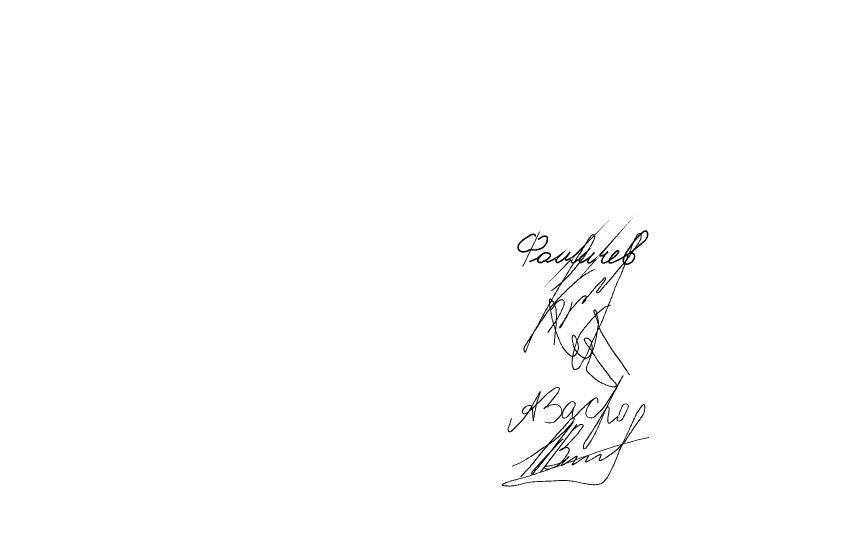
# Model space of a CAD drawing. Header units: millimetres. Extents: x 0 to 210, y 0 to 297.
# Drawn here: x 0 to 96.7, y 0 to 61 of the extents above; entities that cross this region are included whole.
import ezdxf

# ---------------------------------------------------------------- set-up
doc = ezdxf.new("R2010")
doc.units = ezdxf.units.MM
for name, pattern in [('K5LT32789', [0]), ('K5LT32790', [0]), ('K5LT32791', [0])]:
    doc.linetypes.add(name, pattern=pattern)
doc.layers.add('Системный слой', color=7, linetype='Continuous')

# ---------------------------------------------------------------- blocks, each defined once
blk = doc.blocks.new('U0')
at = {"layer": 'Системный слой', "color": 5, "linetype": 'K5LT32789', "lineweight": 18, "true_color": 0x0000ff}
for points in [[(66.611, 14.836), (66.395, 15.166), (66.056, 15.166), (65.737, 14.847), (65.375, 14.486), (65.086, 13.99), (64.963, 13.336), (65.163, 13.136), (65.515, 13.223), (65.73, 13.438), (65.982, 13.741), (66.33, 14.27), (66.708, 15.026), (66.33, 14.27), (66.198, 13.661), (66.198, 13.306), (66.287, 13.217), (66.449, 13.274), (67.185, 14.099), (67.989, 14.828), (68.394, 15.196), (68.829, 15.483), (69.029, 15.605), (69.189, 15.605), (69.272, 15.381), (69.272, 15.134), (69.272, 14.871), (69.272, 15.381), (69.189, 15.605), (69.029, 15.615), (68.394, 15.196), (67.809, 14.032), (67.809, 13.514), (68.047, 13.276), (68.383, 13.189), (68.723, 13.189), (68.997, 13.464), (69.345, 13.811), (70.463, 14.929), (73.155, 19.93), (70.463, 14.929), (69.507, 12.54), (68.773, 10.993), (68.11, 9.955), (67.676, 9.438), (67.541, 9.552), (67.541, 9.994), (67.852, 10.55), (68.418, 11.306), (69.319, 12.795), (70.233, 14.354), (70.431, 14.552), (70.579, 14.53), (70.622, 14.288), (70.546, 13.761), (70.485, 13.34), (70.402, 12.924), (70.488, 12.617), (70.659, 12.527), (70.898, 12.765), (71.348, 13.12), (71.753, 13.524), (71.494, 12.987), (71.615, 12.866), (71.797, 12.79), (71.999, 12.866), (72.254, 13.12), (72.932, 14.535), (72.852, 14.822), (72.594, 14.893), (72.261, 14.812), (72.044, 14.389), (71.888, 13.905), (71.753, 13.487)], [(58.985, 13.117), (58.787, 12.565), (58.59, 12.018), (58.527, 11.678), (58.674, 11.532), (58.877, 11.532), (59.068, 11.723), (59.616, 12.27), (60.965, 13.62), (62.898, 17.42), (61.736, 14.58), (61.532, 12.04), (61.532, 14.381), (61.296, 14.76), (60.736, 14.639), (60.353, 14.256), (60.22, 13.912), (60.349, 13.67), (60.698, 13.67), (61.532, 14.381), (62.671, 15.521), (63.463, 16.313), (64.352, 16.897), (64.736, 16.782), (64.639, 16.459), (64.412, 16.051), (63.665, 15.166), (63.042, 14.428), (62.618, 14.141), (63.448, 14.702), (64.116, 14.825), (64.549, 14.73), (64.844, 14.512), (64.977, 14.155), (64.977, 13.732), (64.716, 13.343), (64.453, 13.08), (64.041, 12.668), (63.588, 12.565), (62.956, 12.679)]]:
    blk.add_open_spline(points, degree=3, dxfattribs=at)
blk = doc.blocks.new('U1')
at = {"layer": 'Системный слой', "color": 5, "linetype": 'K5LT32790', "lineweight": 18, "true_color": 0x0000ff}
blk.add_open_spline([(64.067, 21.9), (64.102, 23.187), (64.426, 24.641), (64.277, 26.178), (64.196, 26.477), (64.117, 26.676), (64.027, 26.848), (63.93, 27.001), (63.836, 27.129), (63.758, 27.223), (63.703, 27.28), (63.667, 27.311), (63.644, 27.328), (63.627, 27.338), (63.614, 27.344), (63.603, 27.348), (63.593, 27.35), (63.584, 27.351), (63.577, 27.351), (63.57, 27.349), (63.564, 27.347), (63.558, 27.344), (63.552, 27.34), (63.546, 27.334), (63.54, 27.326), (63.534, 27.317), (63.527, 27.305), (63.521, 27.29), (63.515, 27.271), (63.508, 27.246), (63.502, 27.212), (63.496, 27.165), (63.49, 27.095), (63.488, 27), (63.489, 26.879), (63.494, 26.742), (63.507, 26.592), (63.53, 26.425), (63.571, 26.215), (63.634, 25.932), (63.716, 25.508), (63.836, 24.905), (64.04, 24.143), (64.339, 23.325), (64.625, 22.558), (64.9, 21.916), (65.174, 21.449), (65.436, 21.113), (65.662, 20.879), (65.832, 20.714), (65.954, 20.625), (66.033, 20.584), (66.092, 20.562), (66.146, 20.55), (66.2, 20.543), (66.256, 20.542), (66.311, 20.547), (66.365, 20.558), (66.415, 20.574), (66.459, 20.593), (66.498, 20.616), (66.533, 20.642), (66.568, 20.675), (66.607, 20.719), (66.655, 20.785), (66.717, 20.88), (66.788, 21.004), (66.853, 21.144), (66.9, 21.282), (66.927, 21.412), (66.938, 21.541), (66.937, 21.688), (66.918, 21.871), (66.874, 22.096), (66.808, 22.339), (66.733, 22.56), (66.665, 22.723), (66.604, 22.828), (66.553, 22.897), (66.508, 22.952), (66.467, 22.994), (66.434, 23.023), (66.41, 23.039), (66.393, 23.049), (66.379, 23.054), (66.368, 23.057), (66.358, 23.058), (66.35, 23.058), (66.343, 23.057), (66.336, 23.056), (66.329, 23.053), (66.322, 23.05), (66.315, 23.045), (66.307, 23.038), (66.299, 23.03), (66.29, 23.018), (66.28, 23.004), (66.269, 22.983), (66.256, 22.955), (66.242, 22.917), (66.228, 22.868), (66.215, 22.81), (66.205, 22.743), (66.202, 22.666), (66.207, 22.572), (66.225, 22.446), (66.257, 22.266), (66.297, 22.034), (66.36, 21.776), (66.451, 21.535), (66.566, 21.313), (66.702, 21.102), (66.864, 20.895), (67.041, 20.711), (67.209, 20.564), (67.355, 20.463), (67.479, 20.399), (67.586, 20.358), (67.683, 20.333), (67.769, 20.32), (67.843, 20.317), (67.906, 20.323), (67.959, 20.334), (68.005, 20.349), (68.047, 20.369), (68.088, 20.394), (68.132, 20.427), (68.18, 20.472), (68.237, 20.534), (68.301, 20.62), (68.372, 20.73), (68.442, 20.863), (68.501, 21.01), (68.546, 21.166), (68.575, 21.332), (68.589, 21.511), (68.584, 21.702), (68.562, 21.894), (68.524, 22.07), (68.473, 22.217), (68.418, 22.334), (68.362, 22.423), (68.307, 22.492), (68.252, 22.546), (68.195, 22.592), (68.134, 22.631), (68.069, 22.663), (68.006, 22.687), (67.95, 22.703), (67.903, 22.71), (67.865, 22.71), (67.833, 22.707), (67.802, 22.701), (67.773, 22.691), (67.745, 22.679), (67.721, 22.665), (67.7, 22.65), (67.684, 22.635), (67.672, 22.621), (67.663, 22.608), (67.656, 22.596), (67.651, 22.583), (67.647, 22.569), (67.645, 22.553), (67.644, 22.534), (67.645, 22.513), (67.65, 22.488), (67.658, 22.456), (67.673, 22.416), (67.697, 22.36), (67.736, 22.284), (67.787, 22.183), (67.852, 22.064), (67.942, 21.929), (68.071, 21.773), (68.259, 21.55), (68.503, 21.206), (68.814, 20.714), (69.188, 20.103), (69.674, 19.451), (70.16, 18.812), (70.568, 18.254), (70.853, 17.841), (71.084, 17.622), (71.235, 17.492), (71.326, 17.392), (71.381, 17.31), (71.415, 17.247), (71.438, 17.192), (71.451, 17.148), (71.457, 17.113), (71.458, 17.086), (71.457, 17.065), (71.453, 17.047), (71.448, 17.032), (71.442, 17.019), (71.434, 17.006), (71.424, 16.994), (71.412, 16.982), (71.397, 16.97), (71.378, 16.956), (71.352, 16.943), (71.319, 16.929), (71.279, 16.915), (71.233, 16.905), (71.181, 16.897), (71.119, 16.894), (71.041, 16.898), (70.938, 16.914), (70.787, 16.945), (70.564, 17.006), (70.24, 17.121), (69.85, 17.295), (69.44, 17.496), (69.115, 17.704), (68.857, 17.92), (68.621, 18.131), (68.369, 18.355), (68.149, 18.551), (68.014, 18.707), (67.95, 18.808), (67.92, 18.873), (67.902, 18.929), (67.891, 18.983), (67.886, 19.037), (67.886, 19.091), (67.892, 19.146), (67.904, 19.204), (67.924, 19.268), (67.956, 19.351), (68.007, 19.461), (68.082, 19.631), (68.181, 19.865), (68.281, 20.176), (68.395, 20.515), (68.533, 20.881), (68.694, 21.325), (68.874, 21.891), (69.033, 22.54), (69.128, 23.147), (69.189, 23.635), (69.258, 24.016), (69.316, 24.326), (69.328, 24.577), (69.305, 24.777), (69.265, 24.969), (69.208, 25.185), (69.153, 25.41), (69.113, 25.613), (69.073, 25.766), (69.041, 25.871), (69.016, 25.94), (68.995, 25.983), (68.979, 26.008), (68.967, 26.023), (68.956, 26.033), (68.946, 26.04), (68.937, 26.045), (68.927, 26.049), (68.918, 26.051), (68.909, 26.052), (68.901, 26.052), (68.892, 26.05), (68.882, 26.048), (68.872, 26.044), (68.86, 26.039), (68.848, 26.032), (68.837, 26.023), (68.827, 26.014), (68.818, 26.004), (68.81, 25.993), (68.803, 25.98), (68.797, 25.966), (68.792, 25.949), (68.788, 25.93), (68.787, 25.907), (68.788, 25.879), (68.792, 25.845), (68.802, 25.802), (68.818, 25.748), (68.843, 25.682), (68.882, 25.599), (68.935, 25.495), (68.988, 25.363), (69.037, 25.205), (69.091, 25.017), (69.171, 24.777), (69.275, 24.489), (69.373, 24.161), (69.456, 23.856), (69.558, 23.587), (69.68, 23.358), (69.825, 23.124), (69.993, 22.862), (70.186, 22.53), (70.436, 22.09), (70.759, 21.588), (71.128, 21.06), (71.486, 20.56), (72.131, 19.657), (72.64, 18.908), (73.028, 18.311)], degree=3, knots=[0, 0, 0, 0, 23.088924, 25.905784, 27.368497, 28.578535, 29.721875, 30.813961, 31.805183, 32.534012, 32.992903, 33.225793, 33.377047, 33.48833, 33.574551, 33.643805, 33.701224, 33.750367, 33.79387, 33.833355, 33.872141, 33.912355, 33.95659, 34.00557, 34.061357, 34.126468, 34.204109, 34.298549, 34.415744, 34.564555, 34.759459, 35.028229, 35.412864, 35.997175, 36.728139, 37.568941, 38.433825, 39.401332, 40.578431, 42.235398, 44.569602, 48.269133, 53.187712, 58.58434, 63.764044, 67.778676, 70.998143, 73.369834, 75.349816, 76.796874, 77.581324, 78.028914, 78.378087, 78.696803, 79.013489, 79.343373, 79.678587, 80.006824, 80.317932, 80.606471, 80.866035, 81.11641, 81.383983, 81.718354, 82.16781, 82.839361, 83.733235, 84.705422, 85.582724, 86.324391, 87.057116, 87.890757, 88.945341, 90.321141, 91.965571, 93.426367, 94.484215, 95.101021, 95.580997, 96.013141, 96.361093, 96.626002, 96.782739, 96.889142, 96.971138, 97.03813, 97.095272, 97.145901, 97.188561, 97.228747, 97.268915, 97.315311, 97.366861, 97.425655, 97.494454, 97.577142, 97.679623, 97.811915, 97.985663, 98.226797, 98.532587, 98.897786, 99.296036, 99.737821, 100.261724, 100.964229, 101.99978, 103.525411, 105.150667, 106.72453, 108.093532, 109.590313, 111.195302, 112.777483, 114.126394, 115.159714, 115.93325, 116.599105, 117.196687, 117.716186, 118.147278, 118.512091, 118.830828, 119.112084, 119.376147, 119.650254, 119.966184, 120.348472, 120.832611, 121.462575, 122.257884, 123.166317, 124.121896, 125.077441, 126.058759, 127.110722, 128.27138, 129.455541, 130.54928, 131.472222, 132.224076, 132.842804, 133.343527, 133.786162, 134.209733, 134.641953, 135.076751, 135.490934, 135.840567, 136.1162, 136.329021, 136.516582, 136.697073, 136.87991, 137.063295, 137.235465, 137.38613, 137.514261, 137.623548, 137.718445, 137.797689, 137.875651, 137.957944, 138.055516, 138.163779, 138.288043, 138.436309, 138.622516, 138.862075, 139.203128, 139.704326, 140.381097, 141.218915, 142.127317, 143.259517, 144.821141, 147.317764, 150.75711, 155.19517, 160.069171, 165.224464, 169.471142, 172.421411, 174.092925, 175.138298, 175.966748, 176.479558, 176.900272, 177.244752, 177.52135, 177.72293, 177.873709, 177.996322, 178.101436, 178.195314, 178.281517, 178.366118, 178.454913, 178.554755, 178.670049, 178.807074, 178.975201, 179.187234, 179.439473, 179.719727, 180.029511, 180.383269, 180.823448, 181.407111, 182.246837, 183.563618, 185.512414, 188.365901, 191.16936, 193.636194, 195.215931, 197.147086, 199.269225, 201.224518, 202.392176, 202.935446, 203.335749, 203.665039, 203.98044, 204.30527, 204.630666, 204.95421, 205.28424, 205.683122, 206.145312, 206.866804, 207.837862, 209.464316, 211.387339, 213.648133, 215.828171, 218.361631, 222.046321, 226.400789, 230.237614, 232.987127, 235.143069, 237.145235, 238.600123, 239.59432, 240.714469, 242.086859, 243.579513, 244.83703, 245.773068, 246.379449, 246.80954, 247.077534, 247.227517, 247.33398, 247.41847, 247.489521, 247.552012, 247.609222, 247.663606, 247.717168, 247.768592, 247.820784, 247.876677, 247.942191, 248.018083, 248.10247, 248.189421, 248.269471, 248.347072, 248.425637, 248.512886, 248.605679, 248.706816, 248.820413, 248.952282, 249.111489, 249.313956, 249.574155, 249.89782, 250.303709, 250.841791, 251.528272, 252.381244, 253.359593, 254.475963, 255.872687, 257.851092, 259.938273, 261.963603, 263.469883, 265.046448, 266.586695, 268.366913, 270.599666, 273.407082, 277.373027, 281.234201, 284.882343, 288.313023, 301, 301, 301, 301], dxfattribs=at)
blk = doc.blocks.new('U2')
at = {"layer": 'Системный слой', "color": 5, "linetype": 'K5LT32790', "lineweight": 18, "true_color": 0x0000ff}
for points, knots in [([(63.725, 28.353), (64.677, 29.02), (65.873, 30.15), (67.169, 31.808), (67.965, 32.852), (68.436, 33.741), (68.738, 34.275), (68.837, 34.556), (68.867, 34.701), (68.88, 34.789), (68.88, 34.845), (68.876, 34.88), (68.869, 34.905), (68.862, 34.924), (68.853, 34.939), (68.843, 34.953), (68.832, 34.966), (68.818, 34.977), (68.803, 34.989), (68.784, 34.999), (68.763, 35.008), (68.741, 35.015), (68.718, 35.02), (68.697, 35.021), (68.677, 35.021), (68.658, 35.018), (68.641, 35.014), (68.624, 35.007), (68.605, 34.998), (68.585, 34.984), (68.562, 34.965), (68.532, 34.937), (68.49, 34.889), (68.42, 34.808), (68.3, 34.661), (68.11, 34.403), (67.84, 33.981), (67.478, 33.355), (66.906, 32.466), (66.025, 31.083), (64.855, 29.153), (63.564, 26.935), (62.496, 25.001), (61.786, 23.666), (61.395, 22.892), (61.184, 22.42), (61.034, 22.062), (60.912, 21.753), (60.807, 21.478), (60.731, 21.271), (60.686, 21.15), (60.66, 21.096), (60.646, 21.073), (60.637, 21.059), (60.628, 21.049), (60.621, 21.042), (60.615, 21.037), (60.609, 21.034), (60.604, 21.032), (60.599, 21.031), (60.594, 21.03), (60.589, 21.031), (60.584, 21.032), (60.58, 21.034), (60.575, 21.036), (60.571, 21.039), (60.566, 21.043), (60.561, 21.048), (60.555, 21.055), (60.547, 21.065), (60.537, 21.08), (60.525, 21.101), (60.51, 21.13), (60.493, 21.169), (60.477, 21.217), (60.465, 21.27), (60.459, 21.327), (60.459, 21.386), (60.465, 21.448), (60.479, 21.513), (60.501, 21.581), (60.533, 21.654), (60.584, 21.744), (60.671, 21.884), (60.831, 22.147), (61.146, 22.647), (61.726, 23.564), (62.578, 24.864), (63.654, 26.434), (64.925, 27.816), (66.158, 28.99), (67.158, 29.893), (68.046, 30.5), (68.592, 30.754), (68.848, 30.875)], [0, 0, 0, 0, 8.550609, 12.054989, 15.548009, 18.191121, 19.498995, 20.058209, 20.381615, 20.589671, 20.716665, 20.79368, 20.851701, 20.900722, 20.944653, 20.985245, 21.025642, 21.06834, 21.115939, 21.168338, 21.224707, 21.283052, 21.340576, 21.394663, 21.443781, 21.488289, 21.53119, 21.575808, 21.625508, 21.683081, 21.754287, 21.848548, 21.98875, 22.223415, 22.641351, 23.38396, 24.591455, 26.333193, 28.725175, 32.394143, 38.444137, 45.386804, 51.336644, 54.759282, 56.550214, 57.736198, 58.581068, 59.410817, 60.190375, 60.748602, 61.044545, 61.139793, 61.19713, 61.237089, 61.267135, 61.290713, 61.309862, 61.325937, 61.339917, 61.352551, 61.36445, 61.376142, 61.388111, 61.400062, 61.412022, 61.424542, 61.439066, 61.45699, 61.479741, 61.509795, 61.550475, 61.607942, 61.688058, 61.795635, 61.922219, 62.059168, 62.198495, 62.342871, 62.495112, 62.658157, 62.830855, 63.02153, 63.245709, 63.594568, 64.237865, 65.516344, 67.957442, 72.253573, 76.989753, 81.977365, 86.090995, 89.562811, 91.905588, 94, 94, 94, 94]), ([(66.204, 27.019), (66.128, 26.553), (65.9, 25.96), (65.553, 25.24), (65.315, 24.86), (65.151, 24.55), (65.053, 24.354), (64.995, 24.241), (64.953, 24.175), (64.916, 24.125), (64.88, 24.082), (64.845, 24.041), (64.808, 24.003), (64.775, 23.969), (64.75, 23.945), (64.734, 23.931), (64.724, 23.924), (64.718, 23.919), (64.714, 23.916), (64.711, 23.914), (64.708, 23.913), (64.705, 23.912), (64.703, 23.912), (64.701, 23.912), (64.699, 23.914), (64.699, 23.916), (64.699, 23.918), (64.699, 23.921), (64.7, 23.925), (64.701, 23.929), (64.702, 23.934), (64.705, 23.941), (64.708, 23.95), (64.714, 23.965), (64.723, 23.986), (64.734, 24.013), (64.747, 24.046), (64.763, 24.084), (64.782, 24.127), (64.809, 24.177), (64.845, 24.232), (64.894, 24.297), (64.96, 24.382), (65.055, 24.514), (65.181, 24.704), (65.323, 24.941), (65.46, 25.188), (65.602, 25.44), (65.767, 25.717), (65.973, 26.01), (66.195, 26.272), (66.388, 26.5), (66.592, 26.742), (66.834, 27.022), (67.113, 27.299), (67.326, 27.503), (67.462, 27.611), (67.534, 27.654), (67.588, 27.681), (67.641, 27.702), (67.69, 27.717), (67.73, 27.726), (67.759, 27.729), (67.78, 27.729), (67.797, 27.727), (67.809, 27.723), (67.82, 27.719), (67.829, 27.714), (67.836, 27.709), (67.842, 27.703), (67.848, 27.696), (67.852, 27.688), (67.856, 27.679), (67.86, 27.668), (67.863, 27.654), (67.865, 27.637), (67.866, 27.614), (67.865, 27.582), (67.861, 27.538), (67.853, 27.482), (67.842, 27.418), (67.829, 27.354), (67.811, 27.295), (67.788, 27.242), (67.758, 27.19), (67.72, 27.135), (67.674, 27.077), (67.63, 27.022), (67.589, 26.976), (67.554, 26.942), (67.523, 26.912), (67.493, 26.886), (67.464, 26.862), (67.44, 26.843), (67.423, 26.831), (67.412, 26.824), (67.405, 26.82), (67.399, 26.818), (67.395, 26.816), (67.392, 26.815), (67.389, 26.814), (67.387, 26.814), (67.385, 26.815), (67.383, 26.815), (67.382, 26.817), (67.381, 26.818), (67.38, 26.821), (67.38, 26.823), (67.38, 26.826), (67.381, 26.83), (67.382, 26.834), (67.383, 26.839), (67.385, 26.845), (67.389, 26.853), (67.394, 26.865), (67.402, 26.881), (67.413, 26.904), (67.427, 26.929), (67.442, 26.955), (67.457, 26.979), (67.474, 27.005), (67.495, 27.04), (67.524, 27.093), (67.561, 27.16), (67.61, 27.237), (67.675, 27.317), (67.766, 27.408), (67.886, 27.512), (68.036, 27.639), (68.176, 27.788), (68.308, 27.946), (68.431, 28.096), (68.566, 28.254), (68.707, 28.421), (68.847, 28.605), (68.99, 28.791), (69.171, 28.981), (69.374, 29.168), (69.569, 29.351), (69.708, 29.498), (69.804, 29.606), (69.87, 29.68), (69.927, 29.743), (69.975, 29.796), (70.014, 29.835), (70.043, 29.859), (70.063, 29.873), (70.076, 29.88), (70.087, 29.885), (70.095, 29.888), (70.103, 29.889), (70.109, 29.889), (70.115, 29.889), (70.12, 29.888), (70.124, 29.886), (70.128, 29.883), (70.132, 29.88), (70.135, 29.877), (70.139, 29.873), (70.143, 29.867), (70.146, 29.86), (70.15, 29.851), (70.154, 29.839), (70.158, 29.824), (70.161, 29.803), (70.164, 29.779), (70.164, 29.751), (70.161, 29.724), (70.156, 29.697), (70.149, 29.67), (70.137, 29.641), (70.119, 29.607), (70.091, 29.564), (70.044, 29.502), (69.974, 29.409), (69.877, 29.286), (69.761, 29.137), (69.651, 28.967), (69.545, 28.799), (69.431, 28.668), (69.347, 28.554), (69.284, 28.464), (69.226, 28.397), (69.176, 28.35), (69.143, 28.311), (69.125, 28.282), (69.115, 28.26), (69.109, 28.241), (69.105, 28.223), (69.104, 28.206), (69.104, 28.187), (69.107, 28.169), (69.111, 28.151), (69.116, 28.135), (69.122, 28.123), (69.128, 28.113), (69.134, 28.105), (69.139, 28.099), (69.145, 28.095), (69.152, 28.091), (69.159, 28.087), (69.167, 28.085), (69.176, 28.083), (69.186, 28.083), (69.198, 28.083), (69.212, 28.086), (69.229, 28.09), (69.25, 28.097), (69.278, 28.109), (69.314, 28.128), (69.358, 28.155), (69.409, 28.19), (69.465, 28.232), (69.525, 28.285), (69.594, 28.355), (69.679, 28.459), (69.797, 28.616), (69.969, 28.843), (70.217, 29.119), (70.537, 29.456), (70.882, 29.859), (71.255, 30.317), (71.623, 30.767), (72.003, 31.198), (72.379, 31.627), (72.757, 32.093), (73.108, 32.605), (73.455, 33.107), (73.798, 33.563), (74.065, 33.965), (74.254, 34.256), (74.344, 34.457), (74.381, 34.592), (74.402, 34.7), (74.417, 34.786), (74.427, 34.849), (74.433, 34.899), (74.433, 34.943), (74.429, 34.982), (74.422, 35.014), (74.412, 35.041), (74.399, 35.067), (74.384, 35.091), (74.368, 35.112), (74.351, 35.129), (74.334, 35.143), (74.318, 35.153), (74.303, 35.16), (74.289, 35.165), (74.274, 35.168), (74.258, 35.17), (74.24, 35.17), (74.22, 35.168), (74.198, 35.162), (74.172, 35.154), (74.142, 35.141), (74.107, 35.121), (74.07, 35.095), (74.031, 35.064), (73.992, 35.025), (73.95, 34.974), (73.909, 34.914), (73.862, 34.835), (73.804, 34.73), (73.712, 34.568), (73.585, 34.33), (73.45, 34.014), (73.312, 33.648), (73.17, 33.272), (73.005, 32.878), (72.82, 32.448), (72.641, 31.974), (72.465, 31.473), (72.28, 30.949), (72.063, 30.382), (71.785, 29.776), (71.502, 29.192), (71.298, 28.671), (71.17, 28.315), (71.096, 28.109), (71.05, 27.981), (70.99, 27.814), (70.883, 27.519), (70.715, 27.089), (70.49, 26.547), (70.243, 25.924), (69.962, 25.186), (69.591, 24.347), (69.108, 23.389), (68.631, 22.34), (68.179, 21.28), (67.76, 20.376), (67.36, 19.776), (67.173, 19.394), (67.051, 19.219), (66.973, 19.14), (66.915, 19.094), (66.858, 19.058), (66.799, 19.029), (66.735, 19.006), (66.669, 18.99), (66.602, 18.98), (66.542, 18.977), (66.493, 18.98), (66.455, 18.986), (66.428, 18.995), (66.407, 19.004), (66.389, 19.015), (66.374, 19.026), (66.36, 19.04), (66.346, 19.057), (66.332, 19.078), (66.318, 19.105), (66.303, 19.141), (66.286, 19.194), (66.267, 19.272), (66.24, 19.382), (66.208, 19.517), (66.182, 19.663), (66.174, 19.807), (66.184, 19.96), (66.211, 20.139), (66.256, 20.365), (66.306, 20.669), (66.369, 21.057), (66.47, 21.502), (66.606, 21.908), (66.722, 22.238), (66.81, 22.504), (66.901, 22.751), (67.022, 23.006), (67.201, 23.293), (67.481, 23.675), (67.87, 24.187), (68.408, 24.796), (68.964, 25.406), (69.48, 25.912), (69.872, 26.235), (70.171, 26.409), (70.443, 26.523), (70.636, 26.585), (70.753, 26.623)], [0, 0, 0, 0, 9.050129, 12.27524, 15.459, 17.73484, 19.057413, 19.710841, 20.186256, 20.578255, 20.920156, 21.263228, 21.624829, 21.943402, 22.174143, 22.29629, 22.36276, 22.406894, 22.439057, 22.464194, 22.484922, 22.502166, 22.516262, 22.528133, 22.539447, 22.552242, 22.56817, 22.588053, 22.611987, 22.639741, 22.672744, 22.715192, 22.776687, 22.87041, 23.023044, 23.2152, 23.446308, 23.698853, 24.014406, 24.364067, 24.793807, 25.28352, 25.941626, 26.877925, 28.429965, 30.348657, 32.240773, 33.898399, 35.948367, 38.485583, 40.825304, 42.59187, 44.267244, 46.970047, 49.74801, 51.863744, 52.701471, 53.104911, 53.483029, 53.862972, 54.210178, 54.473163, 54.650607, 54.780151, 54.882015, 54.96597, 55.037892, 55.101774, 55.160577, 55.215489, 55.269733, 55.3265, 55.390437, 55.464507, 55.552848, 55.661752, 55.802045, 55.996896, 56.278982, 56.657771, 57.087852, 57.530059, 57.926999, 58.28654, 58.645161, 59.086887, 59.580412, 60.070145, 60.456808, 60.770321, 61.020502, 61.287434, 61.539711, 61.751465, 61.877288, 61.951174, 62.001019, 62.037083, 62.064047, 62.085222, 62.102691, 62.117816, 62.131035, 62.143011, 62.154708, 62.167188, 62.181333, 62.197688, 62.21651, 62.238222, 62.264236, 62.296726, 62.338711, 62.394112, 62.469848, 62.581386, 62.750144, 62.953234, 63.151975, 63.325302, 63.501424, 63.750698, 64.126703, 64.655732, 65.239268, 65.888652, 66.649933, 67.724768, 68.970934, 70.450533, 71.673771, 72.965674, 74.199734, 75.716608, 77.191491, 78.669398, 80.263602, 82.259995, 84.0227, 85.431088, 86.180031, 86.82002, 87.357354, 87.830339, 88.196682, 88.427814, 88.563885, 88.657509, 88.728451, 88.784957, 88.831759, 88.871976, 88.907862, 88.941164, 88.973333, 89.002363, 89.031139, 89.061129, 89.097204, 89.139544, 89.190239, 89.252182, 89.329582, 89.428874, 89.559889, 89.727893, 89.910432, 90.08993, 90.259821, 90.437176, 90.634512, 90.867411, 91.167757, 91.627014, 92.382088, 93.419966, 94.672454, 96.030915, 97.344377, 98.512333, 99.382533, 100.080146, 100.642761, 101.098523, 101.416568, 101.614452, 101.761411, 101.888131, 102.002041, 102.112642, 102.228685, 102.353162, 102.475542, 102.582798, 102.67162, 102.744553, 102.805473, 102.857643, 102.905538, 102.953137, 103.003348, 103.057077, 103.11538, 103.180499, 103.255316, 103.343787, 103.451799, 103.589159, 103.775473, 104.036879, 104.381072, 104.782032, 105.231565, 105.731185, 106.331113, 107.131661, 108.329516, 110.150194, 112.636877, 115.501671, 119.160964, 122.898631, 126.952961, 130.409086, 134.037174, 137.994275, 142.035946, 146.041027, 149.822245, 153.085433, 155.385996, 156.523495, 157.344961, 158.084473, 158.656408, 159.032405, 159.319553, 159.62593, 159.882585, 160.081757, 160.265654, 160.447561, 160.63144, 160.806021, 160.962993, 161.100471, 161.220792, 161.327559, 161.424857, 161.521276, 161.623153, 161.736504, 161.863212, 162.008568, 162.179889, 162.387514, 162.643846, 162.945007, 163.264358, 163.6135, 164.014772, 164.533206, 165.020618, 165.794064, 166.857794, 168.64401, 171.006738, 173.517367, 176.204619, 178.789913, 181.800729, 185.264053, 188.598832, 192.086757, 196.039981, 200.351441, 204.98312, 208.606796, 211.174086, 212.324149, 212.840152, 213.814159, 215.76165, 218.911517, 222.760316, 227.121283, 231.883071, 238.054257, 244.879079, 252.670992, 260.372327, 267.206768, 271.910472, 274.294825, 275.442431, 276.007431, 276.456493, 276.872537, 277.298483, 277.734538, 278.182349, 278.627236, 279.027811, 279.347916, 279.582846, 279.760539, 279.906542, 280.032941, 280.152577, 280.276179, 280.413989, 280.572354, 280.762102, 281.004984, 281.334701, 281.830666, 282.557033, 283.530703, 284.521091, 285.429966, 286.323075, 287.47734, 288.942216, 290.783007, 293.428229, 296.57457, 299.586331, 301.717918, 303.359613, 305.016414, 306.799751, 308.827327, 311.560281, 315.955926, 321.284596, 327.290578, 331.929165, 335.294372, 337.07654, 338.608554, 341, 341, 341, 341]), ([(63.704, 26.06), (63.898, 26.354), (64.12, 26.736), (64.48, 27.056), (64.615, 27.149), (64.722, 27.208), (64.805, 27.243), (64.868, 27.261), (64.916, 27.268), (64.955, 27.269), (64.989, 27.266), (65.02, 27.26), (65.051, 27.25), (65.081, 27.236), (65.112, 27.218), (65.141, 27.197), (65.168, 27.172), (65.191, 27.146), (65.21, 27.12), (65.225, 27.092), (65.237, 27.063), (65.246, 27.03), (65.253, 26.992), (65.256, 26.946), (65.255, 26.889), (65.247, 26.813), (65.228, 26.712), (65.193, 26.575), (65.128, 26.386), (65.006, 26.106), (64.814, 25.691), (64.545, 25.178), (64.223, 24.668), (63.906, 24.226), (63.603, 23.8), (63.402, 23.516), (63.291, 23.359)], [0, 0, 0, 0, 6.031327, 7.224988, 8.103691, 8.779791, 9.271523, 9.620615, 9.879085, 10.092232, 10.278511, 10.453749, 10.630111, 10.818394, 11.017829, 11.223201, 11.427374, 11.623322, 11.806227, 11.978077, 12.150954, 12.337468, 12.550087, 12.799771, 13.111892, 13.519386, 14.078895, 14.842107, 15.895849, 17.445078, 19.990893, 23.601088, 27.190299, 30.147219, 32.759048, 36, 36, 36, 36])]:
    blk.add_open_spline(points, degree=3, knots=knots, dxfattribs=at)
blk = doc.blocks.new('U3')
at = {"layer": 'Системный слой', "color": 5, "linetype": 'K5LT32790', "lineweight": 18, "true_color": 0x0000ff}
blk.add_line((66.747, 12.428), (62.408, 6.738), dxfattribs=at)
for points, knots in [([(65.924, 11.349), (66.122, 11.599), (66.401, 11.909), (66.804, 12.188), (66.993, 12.302), (67.124, 12.382), (67.209, 12.417), (67.257, 12.428), (67.291, 12.432), (67.321, 12.431), (67.348, 12.428), (67.372, 12.421), (67.395, 12.412), (67.418, 12.401), (67.438, 12.388), (67.456, 12.374), (67.47, 12.36), (67.48, 12.347), (67.488, 12.335), (67.494, 12.324), (67.498, 12.312), (67.502, 12.298), (67.503, 12.282), (67.503, 12.265), (67.5, 12.247), (67.495, 12.226), (67.487, 12.202), (67.473, 12.174), (67.452, 12.138), (67.419, 12.089), (67.365, 12.021), (67.29, 11.93), (67.198, 11.81), (67.09, 11.661), (66.966, 11.478), (66.81, 11.254), (66.587, 10.986), (66.32, 10.704), (66.044, 10.424), (65.821, 10.195), (65.638, 10.006), (65.505, 9.861), (65.393, 9.743), (65.303, 9.665), (65.228, 9.606), (65.158, 9.558), (65.082, 9.508), (64.995, 9.455), (64.902, 9.402), (64.823, 9.359), (64.765, 9.329), (64.73, 9.311), (64.709, 9.301), (64.693, 9.294), (64.682, 9.289), (64.674, 9.285), (64.668, 9.283), (64.664, 9.282), (64.661, 9.281), (64.659, 9.28), (64.657, 9.28), (64.656, 9.28), (64.655, 9.281), (64.655, 9.281), (64.655, 9.282), (64.656, 9.284), (64.657, 9.285), (64.659, 9.287), (64.661, 9.289), (64.663, 9.291), (64.667, 9.294), (64.671, 9.297), (64.676, 9.301), (64.682, 9.306), (64.691, 9.312), (64.704, 9.321), (64.721, 9.332), (64.746, 9.349), (64.785, 9.375), (64.842, 9.412), (64.916, 9.459), (65.004, 9.512), (65.1, 9.563), (65.2, 9.606), (65.301, 9.637), (65.396, 9.655), (65.481, 9.665), (65.556, 9.667), (65.615, 9.662), (65.661, 9.653), (65.694, 9.641), (65.719, 9.629), (65.739, 9.616), (65.757, 9.602), (65.772, 9.586), (65.785, 9.567), (65.799, 9.546), (65.811, 9.519), (65.822, 9.488), (65.831, 9.45), (65.838, 9.408), (65.84, 9.362), (65.838, 9.313), (65.83, 9.262), (65.816, 9.206), (65.792, 9.141), (65.754, 9.063), (65.691, 8.96), (65.588, 8.814), (65.444, 8.596), (65.259, 8.317), (65.034, 8.023), (64.802, 7.78), (64.588, 7.605), (64.398, 7.485), (64.195, 7.388), (63.961, 7.299), (63.714, 7.214), (63.513, 7.13), (63.371, 7.095), (63.287, 7.089), (63.232, 7.091), (63.184, 7.099), (63.137, 7.111), (63.087, 7.129), (63.036, 7.152), (62.994, 7.174), (62.962, 7.193), (62.939, 7.208), (62.918, 7.223), (62.899, 7.238), (62.881, 7.255), (62.868, 7.27), (62.86, 7.284), (62.856, 7.297), (62.855, 7.308), (62.858, 7.32), (62.864, 7.33), (62.873, 7.341), (62.886, 7.352), (62.903, 7.362), (62.926, 7.374), (62.957, 7.386), (62.997, 7.399), (63.05, 7.413), (63.12, 7.428), (63.212, 7.446), (63.336, 7.468), (63.508, 7.498), (63.75, 7.54), (64.07, 7.604), (64.435, 7.699), (64.784, 7.825), (65.065, 7.964), (65.274, 8.102), (65.43, 8.223), (65.547, 8.325), (65.63, 8.403), (65.686, 8.459), (65.724, 8.499), (65.751, 8.528), (65.769, 8.55), (65.783, 8.566), (65.793, 8.578), (65.8, 8.587), (65.805, 8.594), (65.809, 8.599), (65.811, 8.603), (65.812, 8.606), (65.813, 8.608), (65.814, 8.609), (65.814, 8.61), (65.813, 8.611), (65.812, 8.61), (65.811, 8.61), (65.809, 8.609), (65.806, 8.607), (65.803, 8.604), (65.797, 8.6), (65.79, 8.593), (65.78, 8.584), (65.767, 8.572), (65.75, 8.555), (65.728, 8.534), (65.699, 8.504), (65.661, 8.464), (65.607, 8.407), (65.53, 8.325), (65.419, 8.202), (65.284, 8.049), (65.151, 7.891), (65.054, 7.769), (64.996, 7.689), (64.965, 7.644), (64.946, 7.612), (64.934, 7.589), (64.926, 7.572), (64.921, 7.559), (64.918, 7.548), (64.918, 7.54), (64.919, 7.533), (64.923, 7.527), (64.929, 7.523), (64.937, 7.522), (64.948, 7.523), (64.962, 7.525), (64.981, 7.531), (65.004, 7.54), (65.035, 7.555), (65.074, 7.575), (65.125, 7.604), (65.192, 7.644), (65.284, 7.701), (65.413, 7.786), (65.607, 7.918), (65.859, 8.092), (66.135, 8.281), (66.361, 8.43), (66.514, 8.524), (66.601, 8.573), (66.658, 8.601), (66.699, 8.619), (66.729, 8.63), (66.751, 8.636), (66.768, 8.638), (66.781, 8.637), (66.791, 8.634), (66.797, 8.628), (66.801, 8.62), (66.802, 8.61), (66.802, 8.6), (66.799, 8.588), (66.794, 8.574), (66.788, 8.558), (66.778, 8.537), (66.764, 8.51), (66.744, 8.476), (66.715, 8.429), (66.673, 8.365), (66.607, 8.27), (66.518, 8.145), (66.418, 8.006), (66.334, 7.886), (66.279, 7.8), (66.248, 7.748), (66.23, 7.714), (66.218, 7.69), (66.211, 7.672), (66.207, 7.658), (66.205, 7.647), (66.205, 7.638), (66.206, 7.63), (66.21, 7.623), (66.216, 7.618), (66.225, 7.615), (66.237, 7.615), (66.251, 7.616), (66.27, 7.621), (66.295, 7.629), (66.326, 7.642), (66.366, 7.662), (66.418, 7.689), (66.487, 7.728), (66.579, 7.785), (66.71, 7.868), (66.906, 7.998), (67.16, 8.17), (67.439, 8.357), (67.668, 8.504), (67.823, 8.596), (67.913, 8.643), (67.971, 8.67), (68.014, 8.687), (68.045, 8.696), (68.069, 8.701), (68.087, 8.702), (68.1, 8.699), (68.111, 8.694), (68.118, 8.686), (68.122, 8.676), (68.123, 8.663), (68.122, 8.649), (68.118, 8.632), (68.112, 8.615), (68.104, 8.595), (68.093, 8.571), (68.077, 8.539), (68.052, 8.494), (68.014, 8.427), (67.961, 8.34), (67.903, 8.244), (67.854, 8.16), (67.823, 8.099), (67.807, 8.062), (67.797, 8.037), (67.792, 8.02), (67.789, 8.007), (67.788, 7.997), (67.788, 7.987), (67.79, 7.977), (67.794, 7.966), (67.801, 7.958), (67.811, 7.953), (67.824, 7.949), (67.84, 7.949), (67.86, 7.95), (67.886, 7.956), (67.918, 7.965), (67.96, 7.98), (68.013, 8.003), (68.084, 8.036), (68.178, 8.086), (68.313, 8.16), (68.516, 8.278), (68.771, 8.431), (69.043, 8.591), (69.251, 8.706), (69.386, 8.77), (69.459, 8.799), (69.509, 8.816), (69.547, 8.825), (69.575, 8.829), (69.597, 8.828), (69.614, 8.825), (69.627, 8.818), (69.636, 8.81), (69.642, 8.798), (69.645, 8.785), (69.646, 8.771), (69.644, 8.756), (69.641, 8.741), (69.636, 8.723), (69.629, 8.701), (69.617, 8.671), (69.599, 8.63), (69.571, 8.57), (69.531, 8.492), (69.485, 8.405), (69.449, 8.33), (69.425, 8.275), (69.414, 8.241), (69.407, 8.218), (69.404, 8.2), (69.403, 8.183), (69.403, 8.168), (69.406, 8.155), (69.41, 8.144), (69.417, 8.134), (69.425, 8.127), (69.435, 8.121), (69.446, 8.117), (69.461, 8.114), (69.478, 8.113), (69.499, 8.114), (69.525, 8.118), (69.557, 8.126), (69.597, 8.138), (69.646, 8.157), (69.709, 8.184), (69.791, 8.223), (69.901, 8.281), (70.056, 8.371), (70.285, 8.513), (70.577, 8.708), (70.91, 8.943), (71.224, 9.179), (71.512, 9.413), (71.769, 9.639), (72.016, 9.88), (72.26, 10.147), (72.526, 10.479), (72.811, 10.895), (73.139, 11.408), (73.53, 11.988), (73.95, 12.596), (74.339, 13.128), (74.607, 13.508), (74.723, 13.765), (74.776, 13.927), (74.808, 14.073), (74.828, 14.214), (74.839, 14.353), (74.84, 14.478), (74.834, 14.577), (74.824, 14.645), (74.813, 14.689), (74.804, 14.719), (74.794, 14.741), (74.785, 14.757), (74.776, 14.77), (74.768, 14.779), (74.759, 14.786), (74.752, 14.791), (74.745, 14.794), (74.737, 14.796), (74.729, 14.797), (74.719, 14.797), (74.708, 14.796), (74.695, 14.793), (74.681, 14.788), (74.665, 14.78), (74.646, 14.768), (74.624, 14.752), (74.597, 14.73), (74.565, 14.7), (74.523, 14.656), (74.466, 14.59), (74.385, 14.488), (74.28, 14.342), (74.151, 14.155), (74.013, 13.94), (73.868, 13.695), (73.717, 13.411), (73.538, 13.029), (73.301, 12.466), (72.899, 11.6), (72.304, 10.355), (71.621, 8.853), (71.074, 7.394), (70.574, 6.42), (70.235, 5.904), (70.041, 5.681), (69.901, 5.558), (69.777, 5.472), (69.64, 5.397), (69.48, 5.332), (69.292, 5.282), (69.072, 5.248), (68.807, 5.236), (68.467, 5.253), (67.997, 5.318), (67.397, 5.444), (66.698, 5.605), (65.975, 5.717), (65.187, 5.752), (64.212, 5.714), (63.046, 5.647), (61.847, 5.612), (60.869, 5.511), (60.16, 5.322), (59.62, 5.176), (59.165, 5.102), (58.789, 5.082), (58.493, 5.09), (58.26, 5.112), (58.095, 5.133), (57.999, 5.151), (57.949, 5.165), (57.923, 5.173), (57.905, 5.181), (57.893, 5.187), (57.884, 5.193), (57.877, 5.198), (57.872, 5.203), (57.868, 5.207), (57.866, 5.212), (57.864, 5.216), (57.863, 5.22), (57.863, 5.224), (57.863, 5.229), (57.865, 5.234), (57.867, 5.239), (57.87, 5.245), (57.875, 5.252), (57.882, 5.259), (57.891, 5.268), (57.902, 5.277), (57.918, 5.289), (57.939, 5.302), (57.967, 5.319), (58.007, 5.34), (58.066, 5.368), (58.157, 5.408), (58.285, 5.46), (58.45, 5.524), (58.635, 5.592), (58.833, 5.659), (59.044, 5.723), (59.267, 5.785), (59.543, 5.854), (59.961, 5.962), (60.732, 6.178), (62.11, 6.604), (64.46, 7.417), (67.664, 8.589), (71.421, 9.908), (74.043, 10.587), (75.343, 10.877)], [0, 0, 0, 0, 6.158308, 7.924944, 9.397219, 10.421772, 10.878244, 11.151197, 11.36381, 11.548551, 11.718723, 11.877713, 12.036027, 12.196544, 12.358164, 12.506286, 12.632493, 12.736928, 12.819521, 12.898812, 12.980771, 13.07523, 13.173556, 13.279268, 13.396608, 13.531064, 13.690326, 13.886288, 14.140321, 14.494376, 15.023758, 15.795804, 16.773927, 17.9322, 19.328256, 21.031002, 23.191239, 26.01508, 28.508359, 30.764949, 32.158381, 33.57364, 34.542076, 35.296285, 35.858711, 36.382363, 36.930279, 37.613953, 38.340853, 38.974758, 39.36394, 39.584276, 39.729431, 39.831741, 39.905683, 39.959643, 39.999056, 40.02768, 40.048222, 40.062694, 40.072775, 40.079767, 40.084961, 40.089793, 40.09578, 40.104088, 40.115492, 40.13093, 40.149822, 40.171984, 40.197656, 40.229358, 40.269864, 40.322352, 40.391158, 40.483151, 40.610685, 40.79026, 41.065436, 41.512004, 42.088709, 42.770629, 43.467951, 44.184491, 44.869892, 45.483626, 46.046275, 46.524145, 46.915912, 47.196275, 47.40917, 47.586207, 47.738846, 47.877531, 48.013016, 48.157728, 48.31924, 48.502929, 48.715108, 48.96183, 49.243774, 49.540729, 49.8478, 50.172102, 50.537958, 50.965281, 51.494288, 52.20384, 53.298857, 54.917421, 57.240739, 59.738769, 62.02238, 63.698303, 65.037791, 66.331625, 68.02956, 69.84719, 71.368716, 72.206354, 72.649589, 72.981788, 73.276043, 73.570472, 73.929446, 74.299002, 74.63126, 74.848184, 75.010867, 75.161965, 75.335461, 75.49506, 75.620009, 75.719661, 75.802316, 75.875542, 75.946386, 76.021533, 76.107513, 76.21105, 76.339562, 76.501776, 76.708489, 76.973585, 77.315523, 77.75974, 78.342864, 79.120835, 80.18625, 81.706721, 83.852292, 86.465219, 88.951659, 90.978666, 92.487594, 93.76585, 94.760654, 95.480574, 95.959313, 96.294546, 96.536659, 96.714464, 96.846112, 96.943809, 97.01613, 97.069288, 97.107887, 97.1354, 97.154486, 97.167231, 97.175363, 97.180572, 97.184743, 97.189776, 97.197329, 97.209122, 97.228653, 97.258997, 97.303617, 97.365208, 97.448469, 97.559514, 97.706462, 97.900415, 98.157187, 98.500801, 98.971779, 99.653407, 100.680484, 102.16221, 103.578184, 104.648543, 105.155236, 105.478521, 105.704428, 105.867108, 105.985778, 106.07285, 106.137041, 106.188892, 106.233202, 106.275598, 106.31862, 106.370033, 106.436882, 106.52608, 106.645289, 106.803787, 107.01342, 107.289946, 107.655243, 108.141506, 108.800592, 109.730549, 111.109505, 113.317286, 115.629589, 117.547768, 118.521059, 119.084698, 119.470627, 119.745056, 119.943042, 120.086716, 120.191551, 120.26935, 120.330025, 120.382672, 120.435962, 120.498121, 120.565387, 120.641314, 120.728412, 120.840736, 120.985691, 121.174077, 121.421722, 121.753873, 122.217132, 122.901613, 123.981872, 125.172225, 126.200607, 126.79256, 127.136357, 127.367267, 127.532062, 127.652773, 127.742537, 127.810135, 127.865237, 127.915133, 127.96426, 128.015006, 128.071903, 128.142719, 128.234954, 128.356669, 128.517397, 128.729164, 129.007855, 129.375448, 129.864201, 130.525978, 131.458654, 132.841604, 135.051627, 137.371779, 139.298243, 140.282632, 140.852634, 141.243893, 141.523176, 141.725905, 141.87456, 141.985024, 142.069602, 142.138778, 142.20217, 142.268885, 142.347585, 142.446693, 142.552857, 142.668386, 142.796019, 142.962407, 143.184377, 143.493216, 143.947083, 144.660187, 145.445963, 146.126993, 146.522898, 146.755674, 146.914043, 147.029277, 147.105459, 147.165051, 147.224298, 147.295401, 147.367417, 147.434207, 147.504148, 147.585142, 147.684943, 147.81179, 147.975245, 148.18721, 148.463335, 148.825333, 149.305406, 149.95641, 150.882496, 152.258218, 154.475246, 156.620318, 158.321251, 159.038433, 159.502054, 159.828856, 160.066775, 160.243468, 160.37743, 160.482373, 160.569441, 160.648431, 160.728415, 160.81803, 160.908084, 160.998756, 161.091733, 161.206325, 161.353931, 161.549093, 161.818906, 162.212882, 162.829199, 163.508952, 164.099592, 164.445709, 164.650604, 164.788255, 164.903661, 165.007576, 165.109001, 165.194462, 165.26938, 165.338661, 165.406872, 165.478408, 165.557687, 165.64939, 165.758763, 165.891992, 166.05668, 166.262506, 166.522189, 166.853055, 167.279787, 167.839914, 168.596742, 169.679428, 171.288032, 173.772391, 176.439711, 179.127961, 181.338538, 183.565781, 185.724368, 187.964675, 190.532192, 193.913297, 197.664225, 202.240399, 207.365977, 211.891604, 214.950288, 216.260728, 217.307529, 218.226173, 219.136534, 220.048062, 220.900546, 221.546871, 221.9542, 222.219116, 222.412338, 222.560372, 222.677648, 222.773298, 222.853632, 222.923292, 222.978973, 223.025473, 223.071419, 223.126411, 223.191335, 223.263092, 223.344759, 223.440037, 223.553558, 223.691355, 223.86161, 224.075985, 224.352298, 224.720891, 225.244768, 226.022651, 227.234024, 228.694978, 230.400721, 232.151975, 234.169342, 236.596891, 240.264912, 245.911745, 254.96485, 266.835794, 277.658947, 284.885559, 287.882731, 289.514301, 290.547995, 291.464177, 292.424746, 293.549213, 294.775006, 296.163908, 297.809999, 299.883699, 302.703567, 306.933828, 311.679125, 316.501759, 320.996631, 326.836537, 335.266963, 343.465594, 349.957026, 354.09066, 357.579706, 360.721275, 362.932241, 364.823848, 366.400364, 367.448979, 368.024725, 368.279323, 368.440012, 368.5553, 368.642037, 368.709291, 368.762747, 368.806287, 368.842721, 368.874182, 368.900514, 368.926113, 368.952467, 368.982922, 369.016093, 369.053534, 369.097024, 369.148696, 369.211201, 369.287947, 369.383467, 369.504023, 369.658723, 369.861852, 370.138802, 370.52869, 371.119523, 372.038078, 373.203074, 374.521743, 375.833878, 377.215726, 378.767848, 380.290034, 382.688597, 387.074598, 395.697937, 410.437499, 434.93092, 461.366967, 487, 487, 487, 487]), ([(59.063, 7.435), (59.828, 7.765), (60.866, 8.292), (62.024, 9.128), (62.682, 9.604), (63.319, 10.01), (63.992, 10.471), (64.712, 11.077), (65.404, 11.716), (65.911, 12.264), (66.201, 12.635), (66.324, 12.838), (66.386, 12.941), (66.413, 13), (66.424, 13.035), (66.428, 13.058), (66.429, 13.076), (66.428, 13.091), (66.426, 13.104), (66.422, 13.115), (66.417, 13.125), (66.411, 13.135), (66.404, 13.145), (66.394, 13.156), (66.383, 13.166), (66.37, 13.175), (66.357, 13.183), (66.344, 13.189), (66.331, 13.193), (66.319, 13.195), (66.306, 13.196), (66.291, 13.196), (66.276, 13.194), (66.258, 13.189), (66.238, 13.182), (66.213, 13.17), (66.18, 13.151), (66.136, 13.121), (66.073, 13.075), (65.987, 13.004), (65.874, 12.894), (65.735, 12.738), (65.555, 12.519), (65.31, 12.214), (64.948, 11.81), (64.457, 11.289), (63.836, 10.596), (63.102, 9.742), (62.289, 8.765), (61.567, 7.835), (60.932, 7.099), (60.456, 6.601), (60.203, 6.306), (60.099, 6.184)], [0, 0, 0, 0, 6.997069, 9.684036, 11.958352, 13.801956, 16.01059, 18.791875, 21.670898, 23.899271, 25.047829, 25.598015, 25.892727, 26.052221, 26.139763, 26.200238, 26.24818, 26.289354, 26.326598, 26.358724, 26.389054, 26.419587, 26.454991, 26.494445, 26.537325, 26.581963, 26.625959, 26.666366, 26.702295, 26.736616, 26.772293, 26.811665, 26.854853, 26.903993, 26.962474, 27.036776, 27.136139, 27.279193, 27.487047, 27.788774, 28.205883, 28.811868, 29.540442, 30.580231, 32.089095, 34.083011, 36.578424, 39.886091, 43.512937, 47.235171, 49.742529, 51.659752, 53, 53, 53, 53]), ([(65.129, 10.711), (64.595, 10.258), (63.909, 9.477), (63.033, 8.535), (62.492, 7.947), (62.097, 7.485), (61.791, 7.174), (61.596, 6.972), (61.489, 6.837), (61.426, 6.74), (61.391, 6.678), (61.378, 6.642), (61.374, 6.622), (61.373, 6.606), (61.373, 6.593), (61.375, 6.581), (61.378, 6.57), (61.382, 6.56), (61.388, 6.549), (61.395, 6.538), (61.404, 6.527), (61.413, 6.518), (61.423, 6.51), (61.431, 6.505), (61.438, 6.501), (61.444, 6.498), (61.45, 6.496), (61.457, 6.495), (61.465, 6.495), (61.473, 6.496), (61.481, 6.498), (61.49, 6.501), (61.499, 6.506), (61.509, 6.513), (61.519, 6.522), (61.532, 6.534), (61.546, 6.552), (61.564, 6.577), (61.588, 6.616), (61.618, 6.67), (61.655, 6.736), (61.698, 6.804), (61.745, 6.87), (61.801, 6.938), (61.876, 7.019), (61.984, 7.124), (62.131, 7.284), (62.317, 7.513), (62.565, 7.835), (62.924, 8.282), (63.456, 8.944), (64.589, 10.431), (65.558, 11.709), (66.321, 12.635)], [0, 0, 0, 0, 8.178432, 12.15831, 15.070494, 17.531291, 19.273091, 20.178709, 20.817045, 21.283464, 21.53398, 21.648694, 21.722599, 21.78122, 21.832226, 21.879091, 21.922147, 21.96438, 22.009673, 22.061502, 22.117512, 22.171651, 22.219212, 22.258261, 22.286197, 22.310683, 22.335173, 22.364818, 22.395245, 22.426071, 22.458431, 22.49359, 22.533039, 22.578657, 22.632971, 22.699648, 22.784579, 22.898948, 23.06169, 23.316251, 23.620656, 23.948896, 24.25354, 24.580173, 24.971844, 25.549963, 26.340789, 27.51106, 29.012071, 31.099326, 34.219642, 38.953672, 53, 53, 53, 53])]:
    blk.add_open_spline(points, degree=3, knots=knots, dxfattribs=at)
blk = doc.blocks.new('U4')
at = {"layer": 'Системный слой', "color": 7, "linetype": 'K5LT32791', "lineweight": 18}
blk.add_line((60.305, 31.215), (62.326, 35.369), dxfattribs=at)
at = {"layer": 'Системный слой', "color": 7, "linetype": 'K5LT32791', "const_width": 0.18}
for points in [[(63.204, 32.058), (63.14, 31.963), (63.126, 31.929), (63.126, 31.891), (63.139, 31.839), (63.172, 31.81), (63.221, 31.784), (63.294, 31.777), (63.404, 31.804), (63.578, 31.875), (63.825, 31.992), (64.175, 32.198), (64.503, 32.383), (64.791, 32.603), (64.422, 32.228), (64.327, 32.038), (64.286, 31.88), (64.286, 31.793), (64.346, 31.725), (64.441, 31.693), (64.578, 31.732), (64.83, 31.862), (65.129, 32.071), (65.384, 32.297), (65.532, 32.45), (65.783, 32.723), (65.963, 32.973), (65.695, 32.587), (65.505, 32.339), (65.428, 32.212), (65.403, 32.142), (65.403, 32.079), (65.425, 32.026), (65.455, 31.998), (65.521, 31.985), (65.622, 31.998), (65.768, 32.07), (66.267, 32.348), (66.558, 32.595), (66.782, 32.814), (66.866, 32.898), (66.435, 32.439), (66.243, 32.201), (66.166, 32.077), (66.131, 31.984), (66.102, 31.861), (66.116, 31.758), (66.166, 31.707), (66.224, 31.679), (66.286, 31.669), (66.35, 31.686), (66.509, 31.746), (66.701, 31.902), (66.932, 32.075), (67.252, 32.362), (67.663, 32.75), (67.724, 32.795), (67.294, 32.37), (67.122, 32.148), (67.074, 32.029), (67.054, 31.932), (67.051, 31.825), (67.086, 31.736), (67.147, 31.686), (67.253, 31.696), (67.442, 31.767), (67.619, 31.866), (67.906, 32.051), (68.132, 32.209), (68.361, 32.389), (68.86, 32.896), (68.364, 32.376), (68.164, 32.094), (68.086, 31.923), (68.064, 31.825), (68.065, 31.763), (68.087, 31.7), (68.127, 31.666), (68.183, 31.644), (68.277, 31.656), (68.402, 31.713), (68.671, 31.906), (69.396, 32.489), (69.935, 33.081), (69.577, 32.662), (69.519, 32.58), (69.516, 32.529), (69.531, 32.496), (69.573, 32.475), (69.684, 32.483), (69.888, 32.557), (70.04, 32.626), (70.247, 32.771), (70.411, 32.942), (70.468, 33.004), (70.109, 32.616), (69.928, 32.36), (69.817, 32.172), (69.75, 32.01), (69.736, 31.92), (69.734, 31.754), (69.75, 31.699), (69.826, 31.651), (69.995, 31.644), (70.216, 31.727), (70.404, 31.811), (70.604, 31.941), (70.856, 32.119), (71.092, 32.284), (71.263, 32.412), (71.453, 32.583), (71.617, 32.778), (71.708, 32.903), (71.722, 32.972), (71.718, 33.025), (71.703, 33.074), (71.665, 33.097), (71.608, 33.101), (71.481, 33.039), (71.327, 32.915), (71.029, 32.609), (70.754, 32.25), (70.634, 32.055), (70.609, 31.985), (70.583, 31.859), (70.596, 31.745), (70.63, 31.678), (70.696, 31.659), (70.784, 31.651), (70.969, 31.688), (71.192, 31.774), (71.853, 32.086), (72.408, 32.412), (72.716, 32.621), (73.266, 32.981), (74.321, 33.843), (74.912, 34.35), (75.121, 34.719), (75.184, 34.973), (75.172, 35.202), (75.109, 35.343), (75.063, 35.425), (74.986, 35.444), (74.908, 35.449), (74.741, 35.402), (74.578, 35.281), (74.091, 34.829), (73.708, 34.415), (73.176, 33.698), (72.567, 32.778), (72.349, 32.249), (72.279, 31.939), (72.288, 31.757), (72.379, 31.601), (72.469, 31.549), (72.601, 31.508), (72.784, 31.51), (73.006, 31.588), (73.313, 31.759), (73.44, 31.93), (73.55, 32.122), (73.625, 32.332), (73.642, 32.51), (73.557, 32.676), (73.433, 32.79), (73.318, 32.827), (73.167, 32.827), (72.954, 32.744), (72.784, 32.627), (72.696, 32.51), (72.664, 32.425)], [(61.807, 34.796), (61.807, 34.955), (61.711, 35.038), (61.556, 35.071), (61.323, 35.013), (60.934, 34.782), (60.4, 34.437), (60.013, 34.081), (59.813, 33.799), (59.752, 33.528), (59.799, 33.257), (59.97, 33.082), (60.216, 32.978), (60.477, 32.978), (60.81, 33.045), (61.072, 33.17), (61.244, 33.277)], [(62.15, 34.447), (62.387, 34.605), (62.529, 34.71), (62.74, 34.821), (62.951, 34.859), (63.176, 34.791), (63.235, 34.666), (63.235, 34.436), (63.197, 34.158), (63.055, 33.884), (62.873, 33.642), (62.697, 33.492), (62.463, 33.356), (62.154, 33.257), (61.786, 33.188), (61.563, 33.188), (61.427, 33.216), (61.363, 33.276)], [(61.105, 31.79), (62.058, 32.199), (62.292, 32.432), (62.526, 32.637), (62.785, 32.79), (63.001, 32.867), (63.26, 32.867), (63.454, 32.801), (63.589, 32.63), (63.589, 32.473), (63.446, 32.25), (63.238, 32.097), (62.975, 31.921), (62.745, 31.812), (62.507, 31.702), (62.274, 31.702), (62.149, 31.786), (62.106, 31.914), (62.106, 32.044), (62.206, 32.241), (62.478, 32.511), (62.594, 32.583)]]:
    blk.add_lwpolyline(points, dxfattribs=at)

msp = doc.modelspace()

# ---------------------------------------------------------------- block references
at = {"layer": 'Системный слой'}
for name in ['U4', 'U2', 'U1', 'U0', 'U3']:
    msp.add_blockref(name, (0, 0), dxfattribs=at)

doc.saveas('drawing.dxf')
